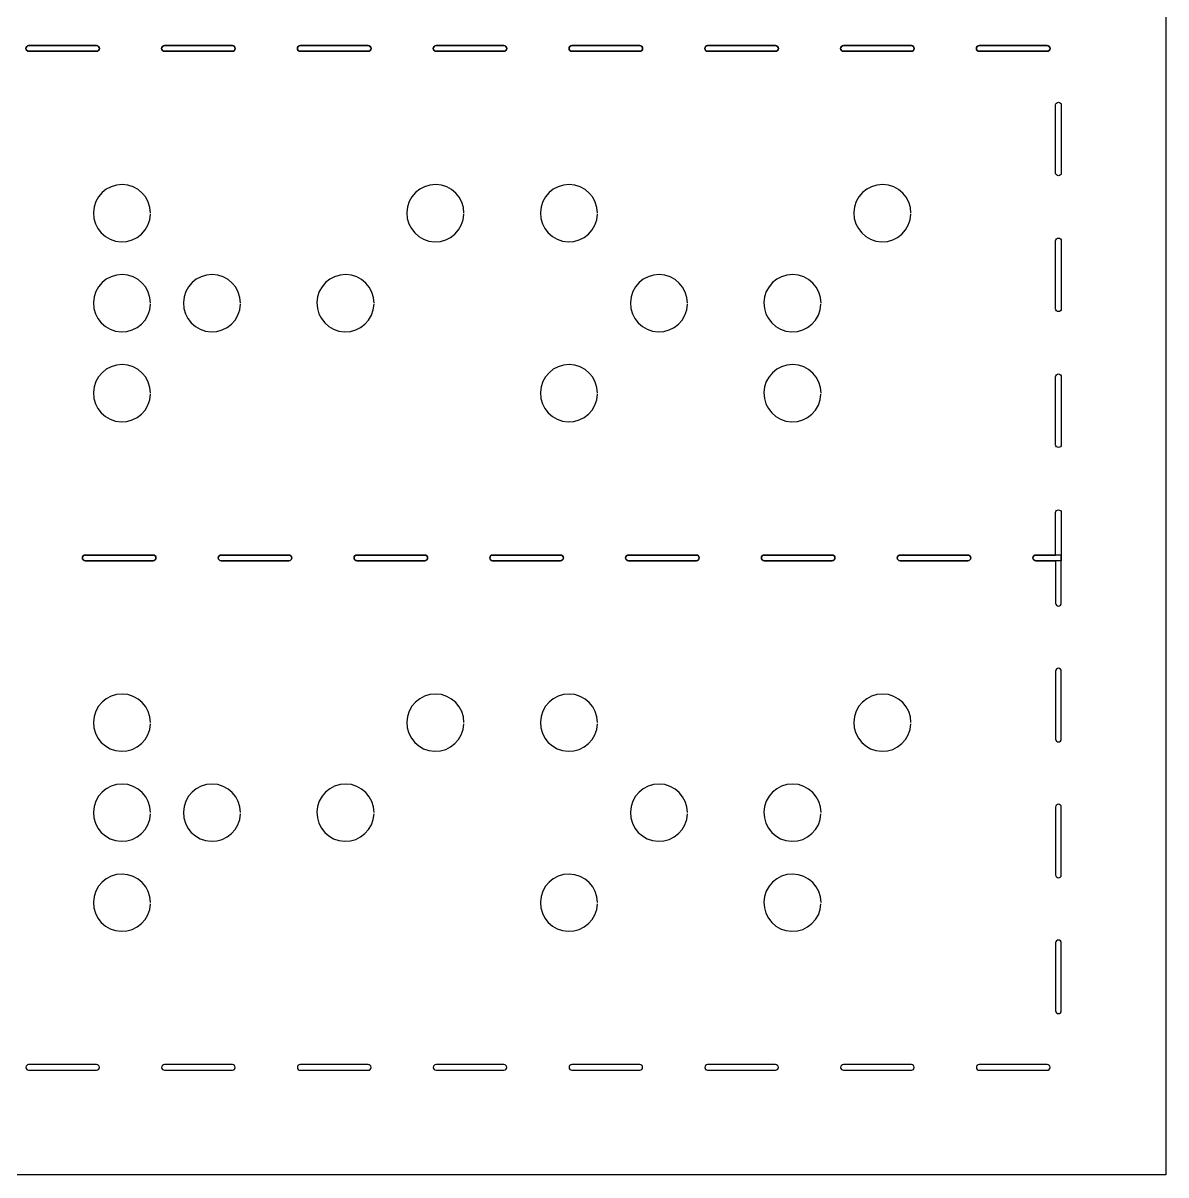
# Model space of a CAD drawing. Extents: x 0 to 168, y 0 to 80.
# Drawn here: x 127.5 to 167.9, y 0.1 to 40.8 of the extents above; entities that cross this region are included whole.
import ezdxf

# ---------------------------------------------------------------- set-up
doc = ezdxf.new("R2010")
doc.units = 0
doc.layers.add('Camada_1', color=7, linetype='CONTINUOUS')

msp = doc.modelspace()

# ---------------------------------------------------------------- linework, layer by layer
at = {"layer": 'Camada_1', "color": 7}
for points in [[(0.1, 79.900002), (167.9, 79.900002), (167.9, 0.1), (0.1, 0.1)], [(164.09964, 35.40037)], [(164.09964, 30.60154)], [(164.09964, 25.80076)], [(164.09963, 18)], [(164.09963, 13.19922)], [(164.09963, 8.40039)]]:
    msp.add_lwpolyline(points, close=True, dxfattribs=at)
for points in [[(130.09961, 40), (127.69922, 40)], [(127.69925, 39.99996), (130.09964, 39.99996)], [(134.90039, 40), (132.5, 40)], [(132.50003, 39.99996), (134.90042, 39.99996)], [(139.69922, 40), (137.30078, 40)], [(137.30081, 39.99996), (139.69925, 39.99996)], [(144.5, 40), (142.09961, 40)], [(142.09964, 39.99996), (144.50003, 39.99996)], [(149.30078, 40), (146.90039, 40)], [(146.90042, 39.99996), (149.30081, 39.99996)], [(154.09961, 40), (151.69922, 40)], [(151.69925, 39.99996), (154.09964, 39.99996)], [(158.90039, 40), (156.5, 40)], [(156.50003, 39.99996), (158.90042, 39.99996)], [(163.69922, 40), (161.30078, 40)], [(161.30081, 39.99996), (163.69925, 39.99996)], [(127.69922, 39.8008), (130.09961, 39.8008)], [(130.09964, 39.80076), (127.69925, 39.80076)], [(132.5, 39.8008), (134.90039, 39.8008)], [(134.90042, 39.80076), (132.50003, 39.80076)], [(137.30078, 39.8008), (139.69922, 39.8008)], [(139.69925, 39.80076), (137.30081, 39.80076)], [(142.09961, 39.8008), (144.5, 39.8008)], [(144.50003, 39.80076), (142.09964, 39.80076)], [(146.90039, 39.8008), (149.30078, 39.8008)], [(149.30081, 39.80076), (146.90042, 39.80076)], [(151.69922, 39.8008), (154.09961, 39.8008)], [(154.09964, 39.80076), (151.69925, 39.80076)], [(156.5, 39.8008), (158.90039, 39.8008)], [(158.90042, 39.80076), (156.50003, 39.80076)], [(161.30078, 39.8008), (163.69922, 39.8008)], [(163.69925, 39.80076), (161.30081, 39.80076)], [(164.00004, 35.49997), (164.00004, 37.90036)], [(164.19924, 37.90036), (164.19924, 35.49997)], [(164.00004, 30.70114), (164.00004, 33.10153)], [(164.19924, 33.10153), (164.19924, 30.70114)], [(164.00004, 25.90036), (164.00004, 28.30075)], [(164.19924, 28.30075), (164.19924, 25.90036)], [(163.30081, 21.99996), (164.00003, 21.99996), (164.00003, 23.49996)], [(164.19923, 23.49996), (164.19923, 21.80076), (163.30081, 21.80076)], [(132.09963, 22), (129.69924, 22)], [(129.69925, 21.99996), (132.09964, 21.99996)], [(136.90041, 22), (134.50002, 22)], [(134.50003, 21.99996), (136.90042, 21.99996)], [(141.69924, 22), (139.3008, 22)], [(139.30081, 21.99996), (141.69925, 21.99996)], [(146.50002, 22), (144.09963, 22)], [(144.09964, 21.99996), (146.50003, 21.99996)], [(151.3008, 22), (148.90041, 22)], [(148.90042, 21.99996), (151.30081, 21.99996)], [(156.09963, 22), (153.69924, 22)], [(153.69925, 21.99996), (156.09964, 21.99996)], [(160.90041, 22), (158.50002, 22)], [(158.50003, 21.99996), (160.90042, 21.99996)], [(164.19922, 20.3008), (164.19922, 22), (163.3008, 22)], [(129.69924, 21.8008), (132.09963, 21.8008)], [(132.09964, 21.80076), (129.69925, 21.80076)], [(134.50002, 21.8008), (136.90041, 21.8008)], [(136.90042, 21.80076), (134.50003, 21.80076)], [(139.3008, 21.8008), (141.69924, 21.8008)], [(141.69925, 21.80076), (139.30081, 21.80076)], [(144.09963, 21.8008), (146.50002, 21.8008)], [(146.50003, 21.80076), (144.09964, 21.80076)], [(148.90041, 21.8008), (151.3008, 21.8008)], [(151.30081, 21.80076), (148.90042, 21.80076)], [(153.69924, 21.8008), (156.09963, 21.8008)], [(156.09964, 21.80076), (153.69925, 21.80076)], [(158.50002, 21.8008), (160.90041, 21.8008)], [(160.90042, 21.80076), (158.50003, 21.80076)], [(163.3008, 21.8008), (164.00002, 21.8008), (164.00002, 20.3008)], [(164.00003, 17.9004), (164.00003, 15.50001)], [(164.19923, 15.50001), (164.19923, 17.9004)], [(164.00003, 13.09962), (164.00003, 10.69923)], [(164.19923, 10.69923), (164.19923, 13.09962)], [(164.00003, 8.30079), (164.00003, 5.9004)], [(164.19923, 5.9004), (164.19923, 8.30079)], [(130.09963, 4), (127.69924, 4)], [(127.69924, 3.8008), (130.09963, 3.8008)], [(134.90041, 4), (132.50002, 4)], [(132.50002, 3.8008), (134.90041, 3.8008)], [(139.69924, 4), (137.3008, 4)], [(137.3008, 3.8008), (139.69924, 3.8008)], [(144.50002, 4), (142.09963, 4)], [(142.09963, 3.8008), (144.50002, 3.8008)], [(149.3008, 4), (146.90041, 4)], [(146.90041, 3.8008), (149.3008, 3.8008)], [(154.09963, 4), (151.69924, 4)], [(151.69924, 3.8008), (154.09963, 3.8008)], [(158.90041, 4), (156.50002, 4)], [(156.50002, 3.8008), (158.90041, 3.8008)], [(163.69924, 4), (161.3008, 4)], [(161.3008, 3.8008), (163.69924, 3.8008)]]:
    msp.add_lwpolyline(points, dxfattribs=at)
for points in [[(127.69922, 40), (127.644304, 39.999781), (127.599839, 39.955316), (127.59962, 39.9004)], [(127.59962, 39.9004), (127.599839, 39.845484), (127.644304, 39.801019), (127.69922, 39.8008)], [(127.59965, 39.90036), (127.599869, 39.955276), (127.644334, 39.999741), (127.69925, 39.99996)], [(127.69925, 39.80076), (127.644334, 39.800979), (127.599869, 39.845444), (127.59965, 39.90036)], [(130.19921, 39.9004), (130.198991, 39.955316), (130.154526, 39.999781), (130.09961, 40)], [(130.09961, 39.8008), (130.154526, 39.801019), (130.198991, 39.845484), (130.19921, 39.9004)], [(130.09964, 39.99996), (130.154556, 39.999741), (130.199021, 39.955276), (130.19924, 39.90036)], [(130.19924, 39.90036), (130.199021, 39.845444), (130.154556, 39.800979), (130.09964, 39.80076)], [(132.5, 40), (132.445084, 39.999781), (132.400619, 39.955316), (132.4004, 39.9004)], [(132.4004, 39.9004), (132.400619, 39.845484), (132.445084, 39.801019), (132.5, 39.8008)], [(132.40043, 39.90036), (132.400649, 39.955276), (132.445114, 39.999741), (132.50003, 39.99996)], [(132.50003, 39.80076), (132.445114, 39.800979), (132.400649, 39.845444), (132.40043, 39.90036)], [(135, 39.90039), (134.999786, 39.955314), (134.955314, 39.999786), (134.90039, 40)], [(134.90039, 39.8008), (134.955307, 39.801014), (134.999775, 39.845474), (135, 39.90039)], [(134.90042, 39.99996), (134.955336, 39.999741), (134.999801, 39.955276), (135.00002, 39.90036)], [(135.00002, 39.90036), (134.999801, 39.845444), (134.955336, 39.800979), (134.90042, 39.80076)], [(137.229201, 39.971408), (137.21012, 39.952696), (137.199324, 39.927125), (137.19922, 39.9004)], [(137.19922, 39.9004), (137.199324, 39.873675), (137.21012, 39.848104), (137.229201, 39.829392)], [(137.19925, 39.90036), (137.199354, 39.927085), (137.21015, 39.952656), (137.229231, 39.971368)], [(137.229231, 39.829352), (137.21015, 39.848064), (137.199354, 39.873635), (137.19925, 39.90036)], [(137.30078, 40), (137.274058, 40.000417), (137.248281, 39.990121), (137.229201, 39.971408)], [(137.229231, 39.971368), (137.248311, 39.990081), (137.274088, 40.000377), (137.30081, 39.99996)], [(139.770799, 39.971408), (139.751719, 39.990121), (139.725942, 40.000417), (139.69922, 40)], [(139.69925, 39.99996), (139.725972, 40.000377), (139.751749, 39.990081), (139.770829, 39.971368)], [(139.80078, 39.9004), (139.800676, 39.927125), (139.78988, 39.952696), (139.770799, 39.971408)], [(139.770799, 39.829392), (139.78988, 39.848104), (139.800676, 39.873675), (139.80078, 39.9004)], [(139.770829, 39.971368), (139.78991, 39.952656), (139.800706, 39.927085), (139.80081, 39.90036)], [(139.80081, 39.90036), (139.800706, 39.873635), (139.78991, 39.848064), (139.770829, 39.829352)], [(142.09961, 40), (142.044694, 39.999781), (142.000229, 39.955316), (142.00001, 39.9004)], [(142.00001, 39.9004), (142.000229, 39.845484), (142.044694, 39.801019), (142.09961, 39.8008)], [(142.00004, 39.90036), (142.000259, 39.955276), (142.044724, 39.999741), (142.09964, 39.99996)], [(142.09964, 39.80076), (142.044724, 39.800979), (142.000259, 39.845444), (142.00004, 39.90036)], [(144.5996, 39.9004), (144.599381, 39.955316), (144.554916, 39.999781), (144.5, 40)], [(144.5, 39.8008), (144.554916, 39.801019), (144.599381, 39.845484), (144.5996, 39.9004)], [(144.50003, 39.99996), (144.554946, 39.999741), (144.599411, 39.955276), (144.59963, 39.90036)], [(144.59963, 39.90036), (144.599411, 39.845444), (144.554946, 39.800979), (144.50003, 39.80076)], [(146.90039, 40), (146.845474, 39.999781), (146.801009, 39.955316), (146.80079, 39.9004)], [(146.80079, 39.9004), (146.801009, 39.845484), (146.845474, 39.801019), (146.90039, 39.8008)], [(146.80082, 39.90036), (146.801039, 39.955276), (146.845504, 39.999741), (146.90042, 39.99996)], [(146.90042, 39.80076), (146.845504, 39.800979), (146.801039, 39.845444), (146.80082, 39.90036)], [(149.40038, 39.9004), (149.400161, 39.955316), (149.355696, 39.999781), (149.30078, 40)], [(149.30078, 39.8008), (149.355696, 39.801019), (149.400161, 39.845484), (149.40038, 39.9004)], [(149.30081, 39.99996), (149.355726, 39.999741), (149.400191, 39.955276), (149.40041, 39.90036)], [(149.40041, 39.90036), (149.400191, 39.845444), (149.355726, 39.800979), (149.30081, 39.80076)], [(151.69922, 40), (151.644304, 39.999781), (151.599839, 39.955316), (151.59962, 39.9004)], [(151.59962, 39.9004), (151.599839, 39.845484), (151.644304, 39.801019), (151.69922, 39.8008)], [(151.59965, 39.90036), (151.599869, 39.955276), (151.644334, 39.999741), (151.69925, 39.99996)], [(151.69925, 39.80076), (151.644334, 39.800979), (151.599869, 39.845444), (151.59965, 39.90036)], [(154.19921, 39.9004), (154.198991, 39.955316), (154.154526, 39.999781), (154.09961, 40)], [(154.09961, 39.8008), (154.154526, 39.801019), (154.198991, 39.845484), (154.19921, 39.9004)], [(154.09964, 39.99996), (154.154556, 39.999741), (154.199021, 39.955276), (154.19924, 39.90036)], [(154.19924, 39.90036), (154.199021, 39.845444), (154.154556, 39.800979), (154.09964, 39.80076)], [(156.5, 40), (156.445084, 39.999781), (156.400619, 39.955316), (156.4004, 39.9004)], [(156.4004, 39.9004), (156.400619, 39.845484), (156.445084, 39.801019), (156.5, 39.8008)], [(156.40043, 39.90036), (156.400649, 39.955276), (156.445114, 39.999741), (156.50003, 39.99996)], [(156.50003, 39.80076), (156.445114, 39.800979), (156.400649, 39.845444), (156.40043, 39.90036)], [(159, 39.90039), (158.999786, 39.955314), (158.955314, 39.999786), (158.90039, 40)], [(158.90039, 39.8008), (158.955307, 39.801014), (158.999775, 39.845474), (159, 39.90039)], [(158.90042, 39.99996), (158.955336, 39.999741), (158.999801, 39.955276), (159.00002, 39.90036)], [(159.00002, 39.90036), (158.999801, 39.845444), (158.955336, 39.800979), (158.90042, 39.80076)], [(161.229201, 39.971408), (161.21012, 39.952696), (161.199324, 39.927125), (161.19922, 39.9004)], [(161.19922, 39.9004), (161.199324, 39.873675), (161.21012, 39.848104), (161.229201, 39.829392)], [(161.19925, 39.90036), (161.199354, 39.927085), (161.21015, 39.952656), (161.229231, 39.971368)], [(161.229231, 39.829352), (161.21015, 39.848064), (161.199354, 39.873635), (161.19925, 39.90036)], [(161.30078, 40), (161.274058, 40.000417), (161.248281, 39.990121), (161.229201, 39.971408)], [(161.229231, 39.971368), (161.248311, 39.990081), (161.274088, 40.000377), (161.30081, 39.99996)], [(163.770799, 39.971408), (163.751719, 39.990121), (163.725942, 40.000417), (163.69922, 40)], [(163.69925, 39.99996), (163.725972, 40.000377), (163.751749, 39.990081), (163.770829, 39.971368)], [(163.80078, 39.9004), (163.800676, 39.927125), (163.78988, 39.952696), (163.770799, 39.971408)], [(163.770799, 39.829392), (163.78988, 39.848104), (163.800676, 39.873675), (163.80078, 39.9004)], [(163.770829, 39.971368), (163.78991, 39.952656), (163.800706, 39.927085), (163.80081, 39.90036)], [(163.80081, 39.90036), (163.800706, 39.873635), (163.78991, 39.848064), (163.770829, 39.829352)], [(137.229201, 39.829392), (137.248281, 39.810679), (137.274058, 39.800383), (137.30078, 39.8008)], [(137.30081, 39.80076), (137.274088, 39.800343), (137.248311, 39.810639), (137.229231, 39.829352)], [(139.69922, 39.8008), (139.725942, 39.800383), (139.751719, 39.810679), (139.770799, 39.829392)], [(139.770829, 39.829352), (139.751749, 39.810639), (139.725972, 39.800343), (139.69925, 39.80076)], [(161.229201, 39.829392), (161.248281, 39.810679), (161.274058, 39.800383), (161.30078, 39.8008)], [(161.30081, 39.80076), (161.274088, 39.800343), (161.248311, 39.810639), (161.229231, 39.829352)], [(163.69922, 39.8008), (163.725942, 39.800383), (163.751719, 39.810679), (163.770799, 39.829392)], [(163.770829, 39.829352), (163.751749, 39.810639), (163.725972, 39.800343), (163.69925, 39.80076)], [(164.00004, 37.90036), (164.000259, 37.955276), (164.044724, 37.999741), (164.09964, 37.99996)], [(164.09964, 37.99996), (164.154556, 37.999741), (164.199021, 37.955276), (164.19924, 37.90036)], [(164.09964, 35.40037), (164.044724, 35.400589), (164.000259, 35.445054), (164.00004, 35.49997)], [(164.19924, 35.49997), (164.199021, 35.445054), (164.154556, 35.400589), (164.09964, 35.40037)], [(131.006695, 35.09183), (130.452803, 35.097093), (129.998087, 34.65437), (129.987585, 34.0996)], [(132.006835, 34.08042), (132.006838, 34.635289), (131.560587, 35.086568), (131.006695, 35.09183)], [(142.086625, 35.09183), (141.532733, 35.097093), (141.078017, 34.65437), (141.067515, 34.0996)], [(143.086765, 34.08042), (143.086768, 34.635289), (142.640517, 35.086568), (142.086625, 35.09183)], [(146.806645, 35.09183), (146.252753, 35.097093), (145.798037, 34.65437), (145.787535, 34.0996)], [(147.806785, 34.08042), (147.806788, 34.635289), (147.360537, 35.086568), (146.806645, 35.09183)], [(157.886675, 35.09183), (157.332783, 35.097093), (156.878067, 34.65437), (156.867565, 34.0996)], [(158.886815, 34.08042), (158.886818, 34.635289), (158.440567, 35.086568), (157.886675, 35.09183)], [(129.987585, 34.0996), (129.977083, 33.544831), (130.414713, 33.085159), (130.968405, 33.06938)], [(130.968405, 33.06938), (131.522094, 33.053602), (131.985102, 33.487604), (132.006105, 34.04207)], [(141.067515, 34.0996), (141.057013, 33.544831), (141.494643, 33.085159), (142.048335, 33.06938)], [(142.048335, 33.06938), (142.602028, 33.053597), (143.065042, 33.4876), (143.086045, 34.04207)], [(145.787535, 34.0996), (145.777033, 33.544831), (146.214663, 33.085159), (146.768355, 33.06938)], [(146.768355, 33.06938), (147.322044, 33.053602), (147.785052, 33.487604), (147.806055, 34.04207)], [(156.867565, 34.0996), (156.857063, 33.544831), (157.294693, 33.085159), (157.848385, 33.06938)], [(157.848385, 33.06938), (158.402074, 33.053602), (158.865082, 33.487604), (158.886085, 34.04207)], [(164.00004, 33.10153), (164.000259, 33.156446), (164.044724, 33.200911), (164.09964, 33.20113)], [(164.09964, 33.20113), (164.154556, 33.200911), (164.199021, 33.156446), (164.19924, 33.10153)], [(131.006695, 31.91183), (130.452803, 31.917093), (129.998087, 31.47437), (129.987585, 30.9196)], [(132.006835, 30.90042), (132.006838, 31.455289), (131.560587, 31.906568), (131.006695, 31.91183)], [(134.186675, 31.91183), (133.632783, 31.917093), (133.178067, 31.47437), (133.167565, 30.9196)], [(135.186815, 30.90042), (135.186818, 31.455289), (134.740567, 31.906568), (134.186675, 31.91183)], [(138.906635, 31.91183), (138.352743, 31.917093), (137.898027, 31.47437), (137.887525, 30.9196)], [(139.906775, 30.90042), (139.906778, 31.455289), (139.460527, 31.906568), (138.906635, 31.91183)], [(149.986615, 31.91183), (149.432727, 31.917087), (148.978017, 31.474366), (148.967515, 30.9196)], [(150.986765, 30.90042), (150.986768, 31.455292), (150.540511, 31.906574), (149.986615, 31.91183)], [(154.706685, 31.91183), (154.152793, 31.917093), (153.698077, 31.47437), (153.687575, 30.9196)], [(155.706825, 30.90042), (155.706828, 31.455289), (155.260577, 31.906568), (154.706685, 31.91183)], [(129.987585, 30.9196), (129.977083, 30.364831), (130.414713, 29.905159), (130.968405, 29.88938)], [(130.968405, 29.88938), (131.522094, 29.873602), (131.985102, 30.307604), (132.006105, 30.86207)], [(133.167565, 30.9196), (133.157063, 30.364831), (133.594693, 29.905159), (134.148385, 29.88938)], [(134.148385, 29.88938), (134.702078, 29.873597), (135.165092, 30.3076), (135.186095, 30.86207)], [(137.887525, 30.9196), (137.877023, 30.364831), (138.314653, 29.905159), (138.868345, 29.88938)], [(138.868345, 29.88938), (139.422034, 29.873602), (139.885042, 30.307604), (139.906045, 30.86207)], [(148.967515, 30.9196), (148.957013, 30.364835), (149.394637, 29.905164), (149.948325, 29.88938)], [(149.948325, 29.88938), (150.502018, 29.873597), (150.965032, 30.3076), (150.986035, 30.86207)], [(153.687575, 30.9196), (153.677073, 30.364831), (154.114703, 29.905159), (154.668395, 29.88938)], [(154.668395, 29.88938), (155.222084, 29.873602), (155.685092, 30.307604), (155.706095, 30.86207)], [(164.09964, 30.60154), (164.044724, 30.601759), (164.000259, 30.646224), (164.00004, 30.70114)], [(164.19924, 30.70114), (164.199021, 30.646224), (164.154556, 30.601759), (164.09964, 30.60154)], [(131.006695, 28.73182), (130.452803, 28.737083), (129.998087, 28.29436), (129.987585, 27.73959)], [(132.006835, 27.72041), (132.006838, 28.275279), (131.560587, 28.726558), (131.006695, 28.73182)], [(146.806645, 28.73182), (146.252753, 28.737083), (145.798037, 28.29436), (145.787535, 27.73959)], [(147.806785, 27.72041), (147.806788, 28.275279), (147.360537, 28.726558), (146.806645, 28.73182)], [(154.706685, 28.73182), (154.152793, 28.737083), (153.698077, 28.29436), (153.687575, 27.73959)], [(155.706825, 27.72041), (155.706828, 28.275279), (155.260577, 28.726558), (154.706685, 28.73182)], [(164.00004, 28.30075), (164.000259, 28.355666), (164.044724, 28.400131), (164.09964, 28.40035)], [(164.09964, 28.40035), (164.154556, 28.400131), (164.199021, 28.355666), (164.19924, 28.30075)], [(129.987585, 27.73959), (129.977083, 27.184821), (130.414713, 26.725149), (130.968405, 26.70937)], [(130.968405, 26.70937), (131.522094, 26.693592), (131.985102, 27.127594), (132.006105, 27.68206)], [(145.787535, 27.73959), (145.777033, 27.184821), (146.214663, 26.725149), (146.768355, 26.70937)], [(146.768355, 26.70937), (147.322044, 26.693592), (147.785052, 27.127594), (147.806055, 27.68206)], [(153.687575, 27.73959), (153.677073, 27.184821), (154.114703, 26.725149), (154.668395, 26.70937)], [(154.668395, 26.70937), (155.222084, 26.693592), (155.685092, 27.127594), (155.706095, 27.68206)], [(164.09964, 25.80076), (164.044724, 25.800979), (164.000259, 25.845444), (164.00004, 25.90036)], [(164.19924, 25.90036), (164.199021, 25.845444), (164.154556, 25.800979), (164.09964, 25.80076)], [(164.00003, 23.49996), (163.999613, 23.526682), (164.009909, 23.552459), (164.028622, 23.571539)], [(164.028622, 23.571539), (164.047334, 23.59062), (164.072905, 23.601416), (164.09963, 23.60152)], [(164.09963, 23.60152), (164.126355, 23.601416), (164.151926, 23.59062), (164.170638, 23.571539)], [(164.170638, 23.571539), (164.189351, 23.552459), (164.199647, 23.526682), (164.19923, 23.49996)], [(129.69924, 22), (129.644324, 21.999781), (129.599859, 21.955316), (129.59964, 21.9004)], [(129.59965, 21.90036), (129.599869, 21.955276), (129.644334, 21.999741), (129.69925, 21.99996)], [(132.19923, 21.9004), (132.199011, 21.955316), (132.154546, 21.999781), (132.09963, 22)], [(132.09964, 21.99996), (132.154556, 21.999741), (132.199021, 21.955276), (132.19924, 21.90036)], [(134.50002, 22), (134.445104, 21.999781), (134.400639, 21.955316), (134.40042, 21.9004)], [(134.40043, 21.90036), (134.400649, 21.955276), (134.445114, 21.999741), (134.50003, 21.99996)], [(137.00001, 21.9004), (136.999791, 21.955316), (136.955326, 21.999781), (136.90041, 22)], [(136.90042, 21.99996), (136.955336, 21.999741), (136.999801, 21.955276), (137.00002, 21.90036)], [(139.3008, 22), (139.274078, 22.000417), (139.248301, 21.990121), (139.229221, 21.971408)], [(139.229231, 21.971368), (139.248311, 21.990081), (139.274088, 22.000377), (139.30081, 21.99996)], [(141.770819, 21.971408), (141.751739, 21.990121), (141.725962, 22.000417), (141.69924, 22)], [(141.69925, 21.99996), (141.725972, 22.000377), (141.751749, 21.990081), (141.770829, 21.971368)], [(144.09963, 22), (144.044714, 21.999781), (144.000249, 21.955316), (144.00003, 21.9004)], [(144.00004, 21.90036), (144.000259, 21.955276), (144.044724, 21.999741), (144.09964, 21.99996)], [(146.59962, 21.9004), (146.599401, 21.955316), (146.554936, 21.999781), (146.50002, 22)], [(146.50003, 21.99996), (146.554946, 21.999741), (146.599411, 21.955276), (146.59963, 21.90036)], [(148.90041, 22), (148.845494, 21.999781), (148.801029, 21.955316), (148.80081, 21.9004)], [(148.80082, 21.90036), (148.801039, 21.955276), (148.845504, 21.999741), (148.90042, 21.99996)], [(151.4004, 21.9004), (151.400181, 21.955316), (151.355716, 21.999781), (151.3008, 22)], [(151.30081, 21.99996), (151.355726, 21.999741), (151.400191, 21.955276), (151.40041, 21.90036)], [(153.69924, 22), (153.644324, 21.999781), (153.599859, 21.955316), (153.59964, 21.9004)], [(153.59965, 21.90036), (153.599869, 21.955276), (153.644334, 21.999741), (153.69925, 21.99996)], [(156.19923, 21.9004), (156.199011, 21.955316), (156.154546, 21.999781), (156.09963, 22)], [(156.09964, 21.99996), (156.154556, 21.999741), (156.199021, 21.955276), (156.19924, 21.90036)], [(158.50002, 22), (158.445104, 21.999781), (158.400639, 21.955316), (158.40042, 21.9004)], [(158.40043, 21.90036), (158.400649, 21.955276), (158.445114, 21.999741), (158.50003, 21.99996)], [(161.00001, 21.9004), (160.999791, 21.955316), (160.955326, 21.999781), (160.90041, 22)], [(160.90042, 21.99996), (160.955336, 21.999741), (160.999801, 21.955276), (161.00002, 21.90036)], [(163.3008, 22), (163.274078, 22.000417), (163.248301, 21.990121), (163.229221, 21.971408)], [(163.229231, 21.971368), (163.248311, 21.990081), (163.274088, 22.000377), (163.30081, 21.99996)], [(129.59964, 21.9004), (129.599859, 21.845484), (129.644324, 21.801019), (129.69924, 21.8008)], [(129.69925, 21.80076), (129.644334, 21.800979), (129.599869, 21.845444), (129.59965, 21.90036)], [(132.09963, 21.8008), (132.154546, 21.801019), (132.199011, 21.845484), (132.19923, 21.9004)], [(132.19924, 21.90036), (132.199021, 21.845444), (132.154556, 21.800979), (132.09964, 21.80076)], [(134.40042, 21.9004), (134.400639, 21.845484), (134.445104, 21.801019), (134.50002, 21.8008)], [(134.50003, 21.80076), (134.445114, 21.800979), (134.400649, 21.845444), (134.40043, 21.90036)], [(136.90041, 21.8008), (136.955326, 21.801019), (136.999791, 21.845484), (137.00001, 21.9004)], [(137.00002, 21.90036), (136.999801, 21.845444), (136.955336, 21.800979), (136.90042, 21.80076)], [(139.229221, 21.971408), (139.21014, 21.952696), (139.199344, 21.927125), (139.19924, 21.9004)], [(139.19924, 21.9004), (139.199344, 21.873675), (139.21014, 21.848104), (139.229221, 21.829392)], [(139.19925, 21.90036), (139.199354, 21.927085), (139.21015, 21.952656), (139.229231, 21.971368)], [(139.229231, 21.829352), (139.21015, 21.848064), (139.199354, 21.873635), (139.19925, 21.90036)], [(139.229221, 21.829392), (139.248301, 21.810679), (139.274078, 21.800383), (139.3008, 21.8008)], [(139.30081, 21.80076), (139.274088, 21.800343), (139.248311, 21.810639), (139.229231, 21.829352)], [(141.69924, 21.8008), (141.725962, 21.800383), (141.751739, 21.810679), (141.770819, 21.829392)], [(141.770829, 21.829352), (141.751749, 21.810639), (141.725972, 21.800343), (141.69925, 21.80076)], [(141.8008, 21.9004), (141.800696, 21.927125), (141.7899, 21.952696), (141.770819, 21.971408)], [(141.770819, 21.829392), (141.7899, 21.848104), (141.800696, 21.873675), (141.8008, 21.9004)], [(141.770829, 21.971368), (141.78991, 21.952656), (141.800706, 21.927085), (141.80081, 21.90036)], [(141.80081, 21.90036), (141.800706, 21.873635), (141.78991, 21.848064), (141.770829, 21.829352)], [(144.00003, 21.9004), (144.000249, 21.845484), (144.044714, 21.801019), (144.09963, 21.8008)], [(144.09964, 21.80076), (144.044724, 21.800979), (144.000259, 21.845444), (144.00004, 21.90036)], [(146.50002, 21.8008), (146.554936, 21.801019), (146.599401, 21.845484), (146.59962, 21.9004)], [(146.59963, 21.90036), (146.599411, 21.845444), (146.554946, 21.800979), (146.50003, 21.80076)], [(148.80081, 21.9004), (148.801029, 21.845484), (148.845494, 21.801019), (148.90041, 21.8008)], [(148.90042, 21.80076), (148.845504, 21.800979), (148.801039, 21.845444), (148.80082, 21.90036)], [(151.3008, 21.8008), (151.355716, 21.801019), (151.400181, 21.845484), (151.4004, 21.9004)], [(151.40041, 21.90036), (151.400191, 21.845444), (151.355726, 21.800979), (151.30081, 21.80076)], [(153.59964, 21.9004), (153.599859, 21.845484), (153.644324, 21.801019), (153.69924, 21.8008)], [(153.69925, 21.80076), (153.644334, 21.800979), (153.599869, 21.845444), (153.59965, 21.90036)], [(156.09963, 21.8008), (156.154546, 21.801019), (156.199011, 21.845484), (156.19923, 21.9004)], [(156.19924, 21.90036), (156.199021, 21.845444), (156.154556, 21.800979), (156.09964, 21.80076)], [(158.40042, 21.9004), (158.400639, 21.845484), (158.445104, 21.801019), (158.50002, 21.8008)], [(158.50003, 21.80076), (158.445114, 21.800979), (158.400649, 21.845444), (158.40043, 21.90036)], [(160.90041, 21.8008), (160.955326, 21.801019), (160.999791, 21.845484), (161.00001, 21.9004)], [(161.00002, 21.90036), (160.999801, 21.845444), (160.955336, 21.800979), (160.90042, 21.80076)], [(163.229221, 21.971408), (163.21014, 21.952696), (163.199344, 21.927125), (163.19924, 21.9004)], [(163.19924, 21.9004), (163.199344, 21.873675), (163.21014, 21.848104), (163.229221, 21.829392)], [(163.19925, 21.90036), (163.199354, 21.927085), (163.21015, 21.952656), (163.229231, 21.971368)], [(163.229231, 21.829352), (163.21015, 21.848064), (163.199354, 21.873635), (163.19925, 21.90036)], [(163.229221, 21.829392), (163.248301, 21.810679), (163.274078, 21.800383), (163.3008, 21.8008)], [(163.30081, 21.80076), (163.274088, 21.800343), (163.248311, 21.810639), (163.229231, 21.829352)], [(164.00002, 20.3008), (163.999603, 20.274078), (164.009899, 20.248301), (164.028612, 20.229221)], [(164.028612, 20.229221), (164.047324, 20.21014), (164.072895, 20.199344), (164.09962, 20.19924)], [(164.09962, 20.19924), (164.126345, 20.199344), (164.151916, 20.21014), (164.170628, 20.229221)], [(164.170628, 20.229221), (164.189341, 20.248301), (164.199637, 20.274078), (164.19922, 20.3008)], [(164.09963, 18), (164.044714, 17.999781), (164.000249, 17.955316), (164.00003, 17.9004)], [(164.19923, 17.9004), (164.199011, 17.955316), (164.154546, 17.999781), (164.09963, 18)], [(131.006682, 17.09183), (130.452789, 17.097093), (129.998074, 16.65437), (129.987572, 16.0996)], [(142.086612, 17.09183), (141.532719, 17.097093), (141.078004, 16.65437), (141.067502, 16.0996)], [(146.806632, 17.09183), (146.252739, 17.097093), (145.798024, 16.65437), (145.787522, 16.0996)], [(157.886662, 17.09183), (157.332769, 17.097093), (156.878054, 16.65437), (156.867552, 16.0996)], [(132.006822, 16.08042), (132.006825, 16.635289), (131.560574, 17.086568), (131.006682, 17.09183)], [(143.086752, 16.08042), (143.086755, 16.635289), (142.640504, 17.086568), (142.086612, 17.09183)], [(147.806772, 16.08042), (147.806775, 16.635289), (147.360524, 17.086568), (146.806632, 17.09183)], [(158.886802, 16.08042), (158.886805, 16.635289), (158.440554, 17.086568), (157.886662, 17.09183)], [(129.987572, 16.0996), (129.977069, 15.544831), (130.4147, 15.085159), (130.968392, 15.06938)], [(130.968392, 15.06938), (131.522081, 15.053602), (131.985089, 15.487604), (132.006092, 16.04207)], [(141.067502, 16.0996), (141.056999, 15.544831), (141.49463, 15.085159), (142.048322, 15.06938)], [(142.048322, 15.06938), (142.602015, 15.053597), (143.065029, 15.4876), (143.086032, 16.04207)], [(145.787522, 16.0996), (145.777019, 15.544831), (146.21465, 15.085159), (146.768342, 15.06938)], [(146.768342, 15.06938), (147.322031, 15.053602), (147.785039, 15.487604), (147.806042, 16.04207)], [(156.867552, 16.0996), (156.857049, 15.544831), (157.29468, 15.085159), (157.848372, 15.06938)], [(157.848372, 15.06938), (158.402061, 15.053602), (158.865069, 15.487604), (158.886072, 16.04207)], [(164.00003, 15.50001), (164.000249, 15.445094), (164.044714, 15.400629), (164.09963, 15.40041)], [(164.09963, 15.40041), (164.154546, 15.400629), (164.199011, 15.445094), (164.19923, 15.50001)], [(131.006682, 13.91183), (130.452789, 13.917093), (129.998074, 13.47437), (129.987572, 12.9196)], [(132.006822, 12.90042), (132.006825, 13.455289), (131.560574, 13.906568), (131.006682, 13.91183)], [(134.186662, 13.91183), (133.632769, 13.917093), (133.178054, 13.47437), (133.167552, 12.9196)], [(135.186802, 12.90042), (135.186805, 13.455289), (134.740554, 13.906568), (134.186662, 13.91183)], [(138.906622, 13.91183), (138.352729, 13.917093), (137.898014, 13.47437), (137.887512, 12.9196)], [(139.906762, 12.90042), (139.906765, 13.455289), (139.460514, 13.906568), (138.906622, 13.91183)], [(149.986602, 13.91183), (149.432713, 13.917087), (148.978004, 13.474366), (148.967502, 12.9196)], [(150.986752, 12.90042), (150.986755, 13.455292), (150.540497, 13.906574), (149.986602, 13.91183)], [(154.706672, 13.91183), (154.152779, 13.917093), (153.698064, 13.47437), (153.687562, 12.9196)], [(155.706812, 12.90042), (155.706815, 13.455289), (155.260564, 13.906568), (154.706672, 13.91183)], [(164.09963, 13.19922), (164.044714, 13.199001), (164.000249, 13.154536), (164.00003, 13.09962)], [(164.19923, 13.09962), (164.199011, 13.154536), (164.154546, 13.199001), (164.09963, 13.19922)], [(129.987572, 12.9196), (129.977069, 12.364831), (130.4147, 11.905159), (130.968392, 11.88938)], [(130.968392, 11.88938), (131.522081, 11.873602), (131.985089, 12.307604), (132.006092, 12.86207)], [(133.167552, 12.9196), (133.157049, 12.364831), (133.59468, 11.905159), (134.148372, 11.88938)], [(134.148372, 11.88938), (134.702065, 11.873597), (135.165079, 12.3076), (135.186082, 12.86207)], [(137.887512, 12.9196), (137.877009, 12.364831), (138.31464, 11.905159), (138.868332, 11.88938)], [(138.868332, 11.88938), (139.422021, 11.873602), (139.885029, 12.307604), (139.906032, 12.86207)], [(148.967502, 12.9196), (148.956999, 12.364835), (149.394624, 11.905164), (149.948312, 11.88938)], [(149.948312, 11.88938), (150.502005, 11.873597), (150.965019, 12.3076), (150.986022, 12.86207)], [(153.687562, 12.9196), (153.677059, 12.364831), (154.11469, 11.905159), (154.668382, 11.88938)], [(154.668382, 11.88938), (155.222071, 11.873602), (155.685079, 12.307604), (155.706082, 12.86207)], [(131.006682, 10.73182), (130.452789, 10.737083), (129.998074, 10.29436), (129.987572, 9.73959)], [(132.006822, 9.72041), (132.006825, 10.275279), (131.560574, 10.726558), (131.006682, 10.73182)], [(146.806632, 10.73182), (146.252739, 10.737083), (145.798024, 10.29436), (145.787522, 9.73959)], [(147.806772, 9.72041), (147.806775, 10.275279), (147.360524, 10.726558), (146.806632, 10.73182)], [(154.706672, 10.73182), (154.152779, 10.737083), (153.698064, 10.29436), (153.687562, 9.73959)], [(155.706812, 9.72041), (155.706815, 10.275279), (155.260564, 10.726558), (154.706672, 10.73182)], [(164.00003, 10.69923), (164.000249, 10.644314), (164.044714, 10.599849), (164.09963, 10.59963)], [(164.09963, 10.59963), (164.154546, 10.599849), (164.199011, 10.644314), (164.19923, 10.69923)], [(129.987572, 9.73959), (129.977069, 9.184821), (130.4147, 8.725149), (130.968392, 8.70937)], [(130.968392, 8.70937), (131.522081, 8.693592), (131.985089, 9.127594), (132.006092, 9.68206)], [(145.787522, 9.73959), (145.777019, 9.184821), (146.21465, 8.725149), (146.768342, 8.70937)], [(146.768342, 8.70937), (147.322031, 8.693592), (147.785039, 9.127594), (147.806042, 9.68206)], [(153.687562, 9.73959), (153.677059, 9.184821), (154.11469, 8.725149), (154.668382, 8.70937)], [(154.668382, 8.70937), (155.222071, 8.693592), (155.685079, 9.127594), (155.706082, 9.68206)], [(164.09963, 8.40039), (164.044714, 8.400171), (164.000249, 8.355706), (164.00003, 8.30079)], [(164.19923, 8.30079), (164.199011, 8.355706), (164.154546, 8.400171), (164.09963, 8.40039)], [(164.00003, 5.9004), (164.000249, 5.845484), (164.044714, 5.801019), (164.09963, 5.8008)], [(164.09963, 5.8008), (164.154546, 5.801019), (164.199011, 5.845484), (164.19923, 5.9004)], [(127.69924, 4), (127.644324, 3.999781), (127.599859, 3.955316), (127.59964, 3.9004)], [(127.59964, 3.9004), (127.599859, 3.845484), (127.644324, 3.801019), (127.69924, 3.8008)], [(130.19923, 3.9004), (130.199011, 3.955316), (130.154546, 3.999781), (130.09963, 4)], [(130.09963, 3.8008), (130.154546, 3.801019), (130.199011, 3.845484), (130.19923, 3.9004)], [(132.50002, 4), (132.445104, 3.999781), (132.400639, 3.955316), (132.40042, 3.9004)], [(132.40042, 3.9004), (132.400639, 3.845484), (132.445104, 3.801019), (132.50002, 3.8008)], [(135.00001, 3.9004), (134.999791, 3.955316), (134.955326, 3.999781), (134.90041, 4)], [(134.90041, 3.8008), (134.955326, 3.801019), (134.999791, 3.845484), (135.00001, 3.9004)], [(137.229221, 3.971408), (137.21014, 3.952696), (137.199344, 3.927125), (137.19924, 3.9004)], [(137.19924, 3.9004), (137.199344, 3.873675), (137.21014, 3.848104), (137.229221, 3.829392)], [(137.3008, 4), (137.274078, 4.000417), (137.248301, 3.990121), (137.229221, 3.971408)], [(137.229221, 3.829392), (137.248301, 3.810679), (137.274078, 3.800383), (137.3008, 3.8008)], [(139.770819, 3.971408), (139.751739, 3.990121), (139.725962, 4.000417), (139.69924, 4)], [(139.69924, 3.8008), (139.725962, 3.800383), (139.751739, 3.810679), (139.770819, 3.829392)], [(139.8008, 3.9004), (139.800696, 3.927125), (139.7899, 3.952696), (139.770819, 3.971408)], [(139.770819, 3.829392), (139.7899, 3.848104), (139.800696, 3.873675), (139.8008, 3.9004)], [(142.09963, 4), (142.044714, 3.999781), (142.000249, 3.955316), (142.00003, 3.9004)], [(142.00003, 3.9004), (142.000249, 3.845484), (142.044714, 3.801019), (142.09963, 3.8008)], [(144.59962, 3.9004), (144.599401, 3.955316), (144.554936, 3.999781), (144.50002, 4)], [(144.50002, 3.8008), (144.554936, 3.801019), (144.599401, 3.845484), (144.59962, 3.9004)], [(146.90041, 4), (146.845494, 3.999781), (146.801029, 3.955316), (146.80081, 3.9004)], [(146.80081, 3.9004), (146.801029, 3.845484), (146.845494, 3.801019), (146.90041, 3.8008)], [(149.4004, 3.9004), (149.400181, 3.955316), (149.355716, 3.999781), (149.3008, 4)], [(149.3008, 3.8008), (149.355716, 3.801019), (149.400181, 3.845484), (149.4004, 3.9004)], [(151.69924, 4), (151.644324, 3.999781), (151.599859, 3.955316), (151.59964, 3.9004)], [(151.59964, 3.9004), (151.599859, 3.845484), (151.644324, 3.801019), (151.69924, 3.8008)], [(154.19923, 3.9004), (154.199011, 3.955316), (154.154546, 3.999781), (154.09963, 4)], [(154.09963, 3.8008), (154.154546, 3.801019), (154.199011, 3.845484), (154.19923, 3.9004)], [(156.50002, 4), (156.445104, 3.999781), (156.400639, 3.955316), (156.40042, 3.9004)], [(156.40042, 3.9004), (156.400639, 3.845484), (156.445104, 3.801019), (156.50002, 3.8008)], [(159.00001, 3.9004), (158.999791, 3.955316), (158.955326, 3.999781), (158.90041, 4)], [(158.90041, 3.8008), (158.955326, 3.801019), (158.999791, 3.845484), (159.00001, 3.9004)], [(161.229221, 3.971408), (161.21014, 3.952696), (161.199344, 3.927125), (161.19924, 3.9004)], [(161.19924, 3.9004), (161.199344, 3.873675), (161.21014, 3.848104), (161.229221, 3.829392)], [(161.3008, 4), (161.274078, 4.000417), (161.248301, 3.990121), (161.229221, 3.971408)], [(161.229221, 3.829392), (161.248301, 3.810679), (161.274078, 3.800383), (161.3008, 3.8008)], [(163.770819, 3.971408), (163.751739, 3.990121), (163.725962, 4.000417), (163.69924, 4)], [(163.69924, 3.8008), (163.725962, 3.800383), (163.751739, 3.810679), (163.770819, 3.829392)], [(163.8008, 3.9004), (163.800696, 3.927125), (163.7899, 3.952696), (163.770819, 3.971408)], [(163.770819, 3.829392), (163.7899, 3.848104), (163.800696, 3.873675), (163.8008, 3.9004)]]:
    msp.add_open_spline(points, degree=3, dxfattribs=at)

doc.saveas('drawing.dxf')
